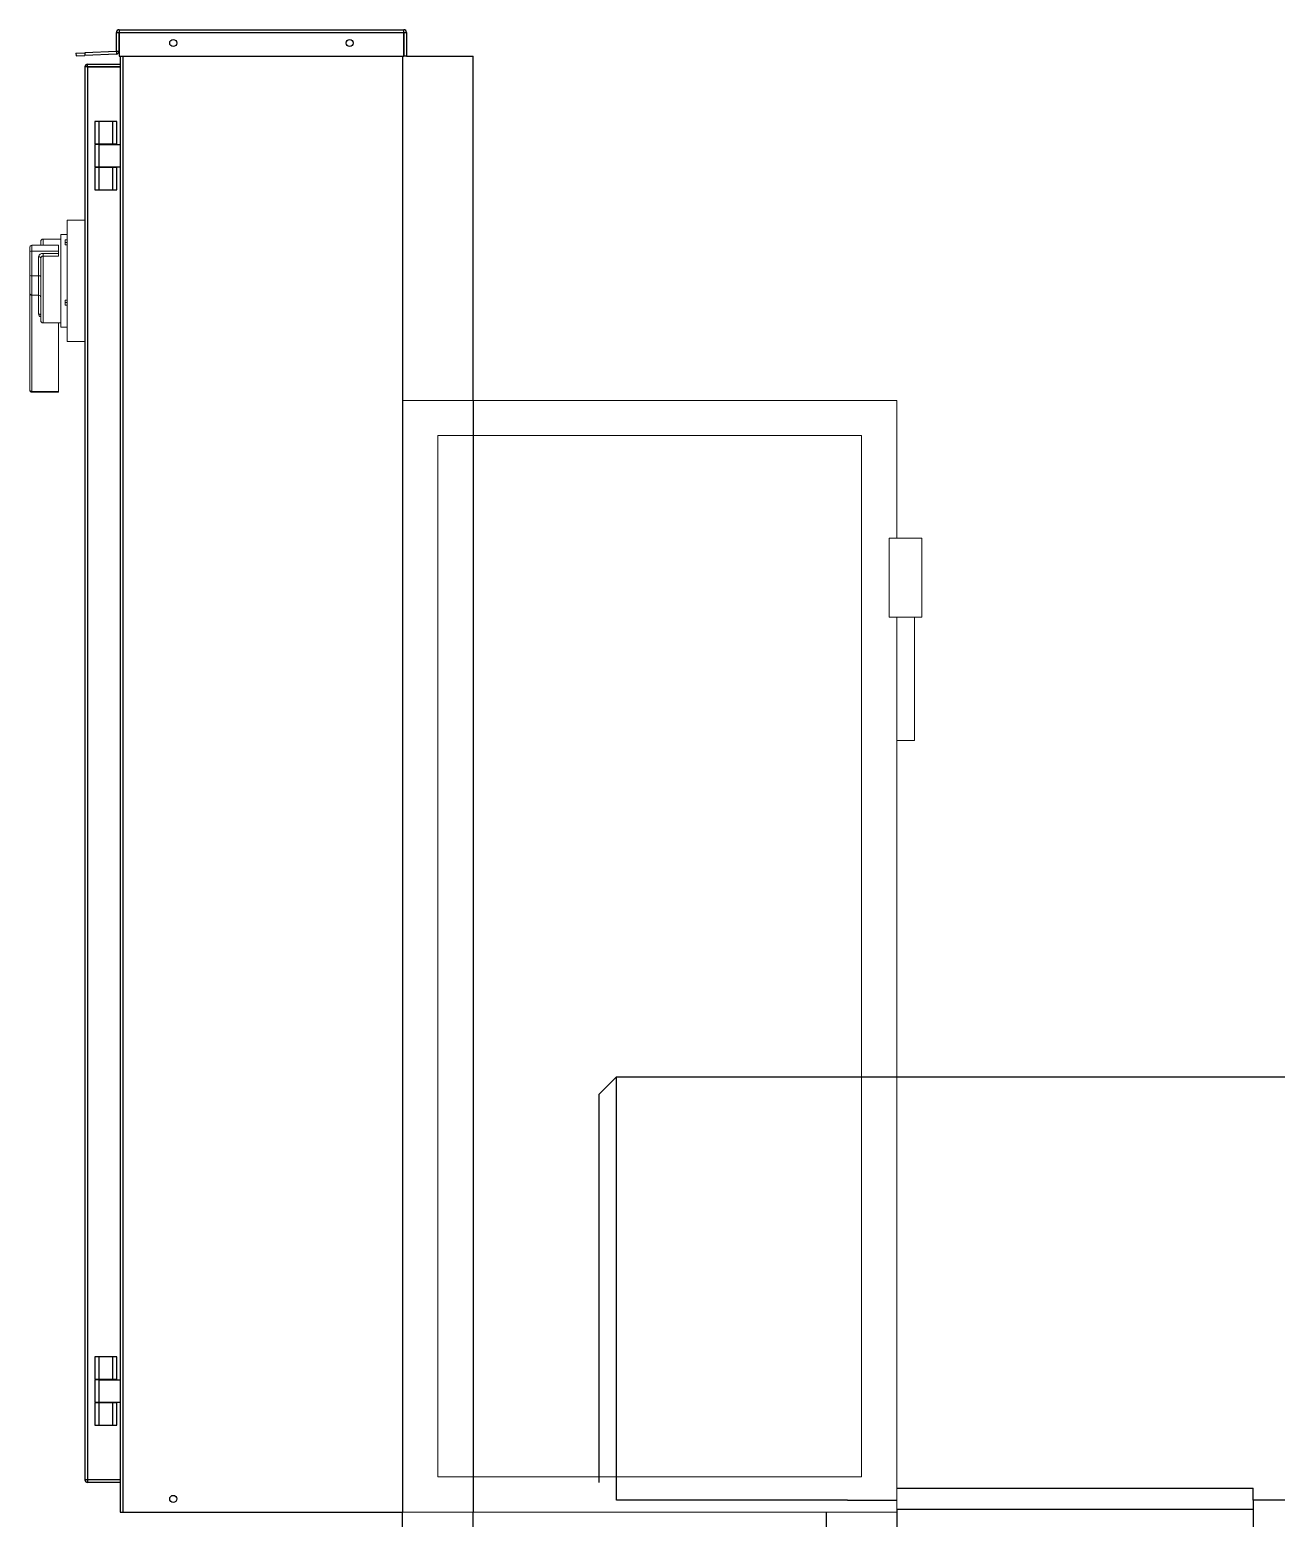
# Model space of a CAD drawing. Header units: inches. Extents: x 1687 to 2128, y 1222 to 1501.
# Drawn here: x 1929 to 1964.32, y 1317.69 to 1359.86 of the extents above; entities that cross this region are included whole.
import ezdxf

# ---------------------------------------------------------------- set-up
doc = ezdxf.new("R2010")
doc.units = ezdxf.units.IN
doc.header["$MEASUREMENT"] = 0
for name, color, linetype in [('External Disconnect 1 H1', 7, 'Continuous'), ('Internal Disconnect 1 H1', 7, 'Continuous'), ('No External Disconnect H1', 7, 'Continuous'), ('WDPUMP', 7, 'Continuous'), ('WEPC', 7, 'Continuous'), ('WPCEDNOEDP2', 7, 'Continuous')]:
    doc.layers.add(name, color=color, linetype=linetype)

msp = doc.modelspace()

# ---------------------------------------------------------------- linework, layer by layer
at = {"layer": 'External Disconnect 1 H1', "color": 0, "linetype": 'Continuous', "lineweight": 15}
for p, q in [((1931.5656, 1343.1475), (1931.5656, 1349.3642)), ((1931.5656, 1343.1475), (1931.5656, 1349.3642)), ((1939.5656, 1317.8642), (1939.5656, 1349.3642)), ((1939.5656, 1349.3642), (1953.5656, 1349.3642)), ((1939.5656, 1317.8642), (1939.5656, 1349.3642)), ((1939.5656, 1317.8642), (1939.5656, 1349.3642)), ((1939.5656, 1349.3642), (1953.5656, 1349.3642)), ((1939.5656, 1317.8642), (1939.5656, 1349.3642)), ((1953.5656, 1345.4597), (1953.5656, 1349.3642)), ((1953.5656, 1345.4597), (1953.5656, 1349.3642)), ((1940.5656, 1348.3642), (1952.5656, 1348.3642)), ((1940.5656, 1318.8642), (1940.5656, 1348.3642)), ((1940.5656, 1348.3642), (1952.5656, 1348.3642)), ((1940.5656, 1318.8642), (1940.5656, 1348.3642)), ((1952.5656, 1348.3642), (1952.5656, 1318.8642)), ((1952.5656, 1348.3642), (1952.5656, 1318.8642)), ((1953.5656, 1345.4597), (1953.3528, 1345.4597)), ((1953.3528, 1345.4597), (1953.3528, 1343.2227)), ((1953.5656, 1345.4597), (1953.3528, 1345.4597)), ((1953.3528, 1345.4597), (1953.3528, 1343.2227)), ((1954.0656, 1345.4597), (1953.5656, 1345.4597)), ((1954.0656, 1345.4597), (1953.5656, 1345.4597)), ((1954.0656, 1345.4597), (1954.2784, 1345.4597)), ((1954.0656, 1345.4597), (1954.2784, 1345.4597)), ((1954.2784, 1345.4597), (1954.2784, 1343.2227)), ((1954.2784, 1345.4597), (1954.2784, 1343.2227)), ((1931.5656, 1343.1475), (1931.5656, 1341.2313)), ((1931.5656, 1343.1475), (1931.5656, 1341.2313)), ((1931.6413, 1343.1108), (1931.6413, 1341.1946)), ((1931.6413, 1343.1108), (1931.6413, 1341.1946)), ((1953.3528, 1343.2227), (1954.2784, 1343.2227)), ((1953.3528, 1343.2227), (1954.2784, 1343.2227)), ((1953.5656, 1317.8642), (1953.5656, 1343.2227)), ((1953.5656, 1340.2227), (1953.5656, 1343.2227)), ((1953.5656, 1343.2227), (1954.0656, 1343.2227)), ((1953.5656, 1317.8642), (1953.5656, 1343.2227)), ((1953.5656, 1340.2227), (1953.5656, 1343.2227)), ((1953.5656, 1343.2227), (1954.0656, 1343.2227)), ((1954.0656, 1343.2227), (1954.0656, 1339.7227)), ((1954.0656, 1343.2227), (1954.0656, 1339.7227)), ((1931.5656, 1317.8642), (1931.5656, 1341.2313)), ((1931.5656, 1317.8642), (1931.5656, 1341.2313)), ((1953.5656, 1339.7227), (1953.5656, 1340.2227)), ((1953.5656, 1339.7227), (1953.5656, 1340.2227)), ((1954.0656, 1339.7227), (1953.5656, 1339.7227)), ((1954.0656, 1339.7227), (1953.5656, 1339.7227)), ((1952.5656, 1318.8642), (1940.5656, 1318.8642)), ((1952.5656, 1318.8642), (1940.5656, 1318.8642)), ((1931.5656, 1317.8642), (1939.5656, 1317.8642)), ((1931.5656, 1317.8642), (1939.5656, 1317.8642)), ((1939.5656, 1317.8642), (1953.5656, 1317.8642)), ((1939.5656, 1317.8642), (1953.5656, 1317.8642))]:
    msp.add_line(p, q, dxfattribs=at)
at = {"layer": 'External Disconnect 1 H1', "color": 0, "linetype": 'Continuous'}
for p, q in [((1939.4899, 1317.8642), (1939.5656, 1317.8642)), ((1939.4899, 1317.8642), (1939.5656, 1317.8642)), ((1951.5656, 1317.8642), (1951.5656, 1293.8642)), ((1951.5656, 1317.8642), (1951.5656, 1293.8642)), ((1953.5656, 1317.8642), (1953.5656, 1293.8642)), ((1953.5656, 1317.8642), (1953.5656, 1293.8642))]:
    msp.add_line(p, q, dxfattribs=at)
at = {"layer": 'Internal Disconnect 1 H1', "color": 0, "linetype": 'Continuous', "lineweight": 15}
for p, q in [((1930.0644, 1354.4658), (1930.5644, 1354.4658)), ((1930.0644, 1354.4658), (1930.0644, 1351.0283)), ((1929.3144, 1353.8721), (1929.3144, 1353.7636)), ((1929.3769, 1353.9346), (1929.8769, 1353.9346)), ((1929.3769, 1353.7636), (1929.3769, 1353.9346)), ((1929.8769, 1354.0596), (1930.0644, 1354.0596)), ((1929.8769, 1354.0596), (1929.8769, 1351.4346)), ((1930.0019, 1353.9093), (1930.0644, 1353.9093)), ((1930.0019, 1353.8413), (1930.0019, 1353.9093)), ((1930.0019, 1353.8413), (1930.0644, 1353.8413)), ((1930.0019, 1353.7732), (1930.0019, 1353.8413)), ((1929.0019, 1353.6772), (1929.0019, 1353.5848)), ((1929.0019, 1353.5848), (1929.0019, 1352.9017)), ((1929.0644, 1353.7636), (1929.8144, 1353.7636)), ((1929.0644, 1353.5868), (1929.0644, 1353.7636)), ((1929.0644, 1353.5868), (1929.8144, 1353.5868)), ((1929.0644, 1352.8895), (1929.0644, 1353.5868)), ((1929.2519, 1353.4331), (1929.2519, 1352.8895)), ((1929.2641, 1353.4323), (1929.2519, 1353.4331)), ((1929.2759, 1353.4299), (1929.2641, 1353.4323)), ((1929.2867, 1353.426), (1929.2759, 1353.4299)), ((1929.2961, 1353.4208), (1929.2867, 1353.426)), ((1929.3039, 1353.4144), (1929.2961, 1353.4208)), ((1929.3097, 1353.4071), (1929.3039, 1353.4144)), ((1929.3132, 1353.3992), (1929.3097, 1353.4071)), ((1929.3144, 1353.391), (1929.3132, 1353.3992)), ((1929.3144, 1353.391), (1929.3144, 1351.6221)), ((1929.8144, 1353.5276), (1929.3769, 1353.5276)), ((1929.3769, 1353.4485), (1929.3769, 1353.5276)), ((1929.3769, 1353.4485), (1929.8144, 1353.4485)), ((1929.3769, 1351.5596), (1929.3769, 1353.4485)), ((1929.8144, 1353.7636), (1929.8144, 1353.5868)), ((1929.8144, 1353.5868), (1929.8144, 1353.5276)), ((1929.8144, 1353.4485), (1929.8144, 1353.5276)), ((1930.0019, 1353.7732), (1930.0644, 1353.7732)), ((1929.0019, 1353.0908), (1929.0019, 1353.0541)), ((1929.0019, 1352.9017), (1929.0019, 1352.4033)), ((1929.0644, 1352.8895), (1929.2519, 1352.8895)), ((1929.0644, 1352.3408), (1929.0644, 1352.8895)), ((1929.2519, 1352.8895), (1929.2519, 1352.3408)), ((1929.0019, 1352.4272), (1929.0019, 1349.6556)), ((1929.2519, 1352.3408), (1929.0644, 1352.3408)), ((1929.0644, 1349.6135), (1929.0644, 1352.3408)), ((1929.2519, 1352.3408), (1929.2519, 1351.8115)), ((1930.0019, 1352.2017), (1930.0644, 1352.2017)), ((1930.0019, 1352.1325), (1930.0019, 1352.2017)), ((1930.0019, 1352.1325), (1930.0644, 1352.1325)), ((1930.0019, 1352.0646), (1930.0019, 1352.1325)), ((1929.2519, 1351.8115), (1929.2641, 1351.8107)), ((1929.2641, 1351.8107), (1929.2759, 1351.8083)), ((1929.2759, 1351.8083), (1929.2867, 1351.8044)), ((1929.2867, 1351.8044), (1929.2961, 1351.7992)), ((1929.2961, 1351.7992), (1929.3039, 1351.7928)), ((1929.3039, 1351.7928), (1929.3097, 1351.7855)), ((1929.3097, 1351.7855), (1929.3132, 1351.7776)), ((1929.3132, 1351.7776), (1929.3144, 1351.7694)), ((1930.0019, 1352.0646), (1930.0644, 1352.0646)), ((1929.8769, 1351.5596), (1929.3769, 1351.5596)), ((1929.8144, 1351.5596), (1929.8144, 1349.6135)), ((1930.0644, 1351.4346), (1929.8769, 1351.4346)), ((1930.5644, 1351.0283), (1930.0644, 1351.0283)), ((1929.0019, 1349.6556), (1929.0031, 1349.6474)), ((1929.0031, 1349.6474), (1929.0067, 1349.6395)), ((1929.0067, 1349.6395), (1929.0125, 1349.6322)), ((1929.0125, 1349.6322), (1929.0202, 1349.6258)), ((1929.0202, 1349.6258), (1929.0297, 1349.6206)), ((1929.0297, 1349.6206), (1929.0405, 1349.6167)), ((1929.0405, 1349.6167), (1929.0522, 1349.6143)), ((1929.0522, 1349.6143), (1929.0644, 1349.6135)), ((1929.8144, 1349.6135), (1929.0644, 1349.6135)), ((1929.0644, 1349.5931), (1929.0644, 1349.6135)), ((1929.7961, 1349.5931), (1929.0644, 1349.5931)), ((1929.8144, 1349.6114), (1929.8144, 1349.6135))]:
    msp.add_line(p, q, dxfattribs=at)
at = {"layer": 'Internal Disconnect 1 H1', "color": 0, "linetype": 'Continuous', "lineweight": 15, "ltscale": 5}
msp.add_line((1930.5644, 1354.4658), (1930.5644, 1351.0283), dxfattribs=at)
at = {"layer": 'Internal Disconnect 1 H1', "color": 0, "linetype": 'Continuous', "lineweight": 15}
for centre, radius, start, end in [((1929.3769, 1353.8721), 0.0625, 90, 180), ((1929.0787, 1353.6875), 0.0774, 100.59591, 187.64363), ((1929.0488, 1353.0934), 0.4936, 88.188, 95.45062), ((1929.3658, 1353.4124), 0.1157, 84.46653, 169.67536), ((1929.3734, 1353.3896), 0.059, 86.56777, 178.67973), ((1929.0487, 1352.975), 0.0869, 237.46461, 280.42911), ((1929.2695, 1352.8256), 0.0663, 47.26922, 105.33141), ((1929.0644, 1352.4033), 0.0625, 180, 270), ((1929.2519, 1352.2783), 0.0625, 0, 90), ((1929.3477, 1351.8201), 0.0961, 185.1377, 249.78123), ((1929.3769, 1351.6221), 0.0625, 180, 270), ((1929.0644, 1349.6556), 0.0625, 180, 270), ((1929.7979, 1349.6096), 0.0166, 263.78448, 6.21552)]:
    msp.add_arc(centre, radius, start, end, dxfattribs=at)
at = {"layer": 'No External Disconnect H1', "color": 0, "linetype": 'Continuous'}
msp.add_line((1941.5656, 1349.3642), (1941.5656, 1317.8642), dxfattribs=at)
msp.add_line((1941.5656, 1349.3642), (1941.5656, 1317.8642), dxfattribs=at)
at = {"layer": 'WDPUMP', "color": 0, "linetype": 'Continuous'}
for p, q in [((1953.5656, 1330.1979), (1967.6354, 1330.1979)), ((1953.5656, 1318.5411), (1963.6664, 1318.5411)), ((1963.6664, 1318.1979), (1963.6664, 1318.5411)), ((1953.5656, 1317.9479), (1963.6664, 1317.9479)), ((1953.5656, 1317.9479), (1953.5656, 1293.8642)), ((1967.6354, 1318.1979), (1963.6664, 1318.1979)), ((1963.6664, 1318.1979), (1963.6664, 1317.9479)), ((1963.6664, 1317.9479), (1963.6664, 1293.8642))]:
    msp.add_line(p, q, dxfattribs=at)
at = {"layer": 'WEPC', "color": 0, "linetype": 'Continuous'}
for p, q in [((1931.4562, 1359.7885), (1931.5309, 1359.7885)), ((1931.4562, 1359.2514), (1931.4562, 1359.7885)), ((1931.4562, 1359.7885), (1931.5309, 1359.7885)), ((1931.4562, 1359.2514), (1931.4562, 1359.7885)), ((1931.5309, 1359.2514), (1931.5309, 1359.7885)), ((1931.5309, 1359.2514), (1931.5309, 1359.7885)), ((1931.5319, 1359.8642), (1931.5319, 1359.7885)), ((1931.5319, 1359.8642), (1939.5993, 1359.8642)), ((1931.5319, 1359.8642), (1931.5319, 1359.7885)), ((1931.5319, 1359.8642), (1939.5993, 1359.8642)), ((1931.5319, 1359.7885), (1939.5993, 1359.7885)), ((1931.5319, 1359.7885), (1931.5319, 1359.1142)), ((1931.5319, 1359.7885), (1939.5993, 1359.7885)), ((1931.5319, 1359.7885), (1931.5319, 1359.1142)), ((1939.5993, 1359.7885), (1939.5993, 1359.8642)), ((1939.5993, 1359.7885), (1939.5993, 1359.8642)), ((1939.5993, 1359.1142), (1939.5993, 1359.7885)), ((1939.5993, 1359.1142), (1939.5993, 1359.7885)), ((1939.6003, 1359.7885), (1939.675, 1359.7885)), ((1939.6003, 1359.7885), (1939.6003, 1359.1142)), ((1939.6003, 1359.7885), (1939.675, 1359.7885)), ((1939.6003, 1359.7885), (1939.6003, 1359.1142)), ((1939.675, 1359.7885), (1939.675, 1359.1142)), ((1939.675, 1359.7885), (1939.675, 1359.1142)), ((1930.3101, 1359.2004), (1930.5598, 1359.2113)), ((1930.3101, 1359.2004), (1930.5598, 1359.2113)), ((1930.3101, 1359.2004), (1930.3133, 1359.1258)), ((1930.3101, 1359.2004), (1930.3133, 1359.1258)), ((1930.3133, 1359.1258), (1930.5631, 1359.1367)), ((1930.3133, 1359.1258), (1930.5631, 1359.1367)), ((1931.4553, 1359.2504), (1930.5598, 1359.2113)), ((1931.4553, 1359.2504), (1930.5598, 1359.2113)), ((1930.5598, 1359.2113), (1930.5631, 1359.1367)), ((1930.5598, 1359.2113), (1930.5631, 1359.1367)), ((1931.4585, 1359.1758), (1930.5631, 1359.1367)), ((1931.4585, 1359.1758), (1930.5631, 1359.1367)), ((1930.6413, 1358.8146), (1930.6413, 1358.8893)), ((1930.6413, 1358.8893), (1931.5656, 1358.8893)), ((1930.6413, 1358.8146), (1930.6413, 1358.8893)), ((1930.6413, 1358.8893), (1931.5656, 1358.8893)), ((1931.4553, 1359.2504), (1931.4585, 1359.1758)), ((1931.4553, 1359.2504), (1931.4585, 1359.1758)), ((1931.5309, 1359.2514), (1931.4562, 1359.2514)), ((1931.5309, 1359.2514), (1931.4562, 1359.2514)), ((1931.5319, 1359.1142), (1939.5993, 1359.1142)), ((1931.5319, 1359.1142), (1939.5993, 1359.1142)), ((1931.5656, 1359.1142), (1931.5656, 1343.1475)), ((1931.5656, 1359.1142), (1931.5656, 1343.1475)), ((1931.6413, 1359.1142), (1931.6413, 1343.1108)), ((1931.6413, 1359.1142), (1931.6413, 1343.1108)), ((1939.5656, 1359.1142), (1939.5656, 1317.8642)), ((1939.5656, 1359.1142), (1939.5656, 1317.8642)), ((1939.675, 1359.1142), (1939.6003, 1359.1142)), ((1939.675, 1359.1142), (1939.6003, 1359.1142)), ((1939.675, 1359.1142), (1941.5656, 1359.1142)), ((1939.675, 1359.1142), (1941.5656, 1359.1142)), ((1941.5656, 1349.3642), (1941.5656, 1359.1142)), ((1941.5656, 1349.3642), (1941.5656, 1359.1142)), ((1930.6413, 1358.8136), (1930.5656, 1358.8136)), ((1930.5656, 1358.8136), (1930.5656, 1318.7775)), ((1930.6413, 1358.8136), (1930.5656, 1358.8136)), ((1930.5656, 1358.8136), (1930.5656, 1318.7775)), ((1930.6413, 1358.8146), (1931.5656, 1358.8146)), ((1930.6413, 1358.8146), (1931.5656, 1358.8146)), ((1930.6413, 1358.8136), (1930.6413, 1318.7775)), ((1931.5656, 1358.8136), (1930.6413, 1358.8136)), ((1930.6413, 1358.8136), (1930.6413, 1318.7775)), ((1931.5656, 1358.8136), (1930.6413, 1358.8136)), ((1930.8406, 1357.2618), (1930.8406, 1356.6318)), ((1930.9656, 1357.2618), (1930.8406, 1357.2618)), ((1930.8406, 1357.2618), (1930.8406, 1356.6318)), ((1930.9656, 1357.2618), (1930.8406, 1357.2618)), ((1930.9656, 1356.6318), (1930.9656, 1357.2618)), ((1931.3456, 1357.2618), (1930.9656, 1357.2618)), ((1930.9656, 1356.6318), (1930.9656, 1357.2618)), ((1931.3456, 1357.2618), (1930.9656, 1357.2618)), ((1931.3456, 1357.2618), (1931.3456, 1356.6318)), ((1931.4706, 1357.2618), (1931.3456, 1357.2618)), ((1931.3456, 1357.2618), (1931.3456, 1356.6318)), ((1931.4706, 1357.2618), (1931.3456, 1357.2618)), ((1931.4706, 1356.6318), (1931.4706, 1357.2618)), ((1931.4706, 1356.6318), (1931.4706, 1357.2618)), ((1930.8406, 1356.6318), (1930.9656, 1356.6318)), ((1930.8406, 1356.6318), (1930.9656, 1356.6318)), ((1930.8406, 1356.6106), (1930.8406, 1355.9806)), ((1930.9656, 1356.6106), (1930.8406, 1356.6106)), ((1930.8406, 1356.6106), (1930.8406, 1355.9806)), ((1930.9656, 1356.6106), (1930.8406, 1356.6106)), ((1930.9656, 1356.6318), (1931.3456, 1356.6318)), ((1930.9656, 1356.6318), (1931.3456, 1356.6318)), ((1930.9656, 1356.6106), (1931.5656, 1356.6106)), ((1930.9656, 1355.9806), (1930.9656, 1356.6106)), ((1930.9656, 1356.6106), (1931.5656, 1356.6106)), ((1930.9656, 1355.9806), (1930.9656, 1356.6106)), ((1930.9981, 1356.6106), (1930.9981, 1356.6318)), ((1930.9981, 1356.6106), (1930.9981, 1356.6318)), ((1931.3131, 1356.6318), (1931.3131, 1356.6106)), ((1931.3131, 1356.6318), (1931.3131, 1356.6106)), ((1931.3456, 1356.6318), (1931.4706, 1356.6318)), ((1931.3456, 1356.6318), (1931.4706, 1356.6318)), ((1930.8406, 1355.9806), (1930.9656, 1355.9806)), ((1930.8406, 1355.9806), (1930.9656, 1355.9806)), ((1930.8406, 1355.9593), (1930.8406, 1355.3293)), ((1930.9656, 1355.9593), (1930.8406, 1355.9593)), ((1930.8406, 1355.9593), (1930.8406, 1355.3293)), ((1930.9656, 1355.9593), (1930.8406, 1355.9593)), ((1930.9656, 1355.9806), (1931.5656, 1355.9806)), ((1930.9656, 1355.9806), (1931.5656, 1355.9806)), ((1931.3456, 1355.9593), (1930.9656, 1355.9593)), ((1930.9656, 1355.3293), (1930.9656, 1355.9593)), ((1931.3456, 1355.9593), (1930.9656, 1355.9593)), ((1930.9656, 1355.3293), (1930.9656, 1355.9593)), ((1930.9981, 1355.9593), (1930.9981, 1355.9806)), ((1930.9981, 1355.9593), (1930.9981, 1355.9806)), ((1931.3131, 1355.9806), (1931.3131, 1355.9593)), ((1931.3131, 1355.9806), (1931.3131, 1355.9593)), ((1931.3456, 1355.9593), (1931.3456, 1355.3293)), ((1931.4706, 1355.9593), (1931.3456, 1355.9593)), ((1931.3456, 1355.9593), (1931.3456, 1355.3293)), ((1931.4706, 1355.9593), (1931.3456, 1355.9593)), ((1931.4706, 1355.3293), (1931.4706, 1355.9593)), ((1931.4706, 1355.3293), (1931.4706, 1355.9593)), ((1930.8406, 1355.3293), (1930.9656, 1355.3293)), ((1930.8406, 1355.3293), (1930.9656, 1355.3293)), ((1930.9656, 1355.3293), (1931.3456, 1355.3293)), ((1930.9656, 1355.3293), (1931.3456, 1355.3293)), ((1931.3456, 1355.3293), (1931.4706, 1355.3293)), ((1931.3456, 1355.3293), (1931.4706, 1355.3293)), ((1931.5656, 1343.1475), (1931.5656, 1341.2313)), ((1931.5656, 1343.1475), (1931.5656, 1341.2313)), ((1931.6413, 1343.1108), (1931.6413, 1341.1946)), ((1931.6413, 1343.1108), (1931.6413, 1341.1946)), ((1931.5656, 1341.2313), (1931.5656, 1317.8642)), ((1931.5656, 1341.2313), (1931.5656, 1317.8642)), ((1931.6413, 1341.1946), (1931.6413, 1317.8642)), ((1931.6413, 1341.1946), (1931.6413, 1317.8642)), ((1930.8406, 1322.2618), (1930.8406, 1321.6318)), ((1930.9656, 1322.2618), (1930.8406, 1322.2618)), ((1930.8406, 1322.2618), (1930.8406, 1321.6318)), ((1930.9656, 1322.2618), (1930.8406, 1322.2618)), ((1930.9656, 1321.6318), (1930.9656, 1322.2618)), ((1931.3456, 1322.2618), (1930.9656, 1322.2618)), ((1930.9656, 1321.6318), (1930.9656, 1322.2618)), ((1931.3456, 1322.2618), (1930.9656, 1322.2618)), ((1931.3456, 1322.2618), (1931.3456, 1321.6318)), ((1931.4706, 1322.2618), (1931.3456, 1322.2618)), ((1931.3456, 1322.2618), (1931.3456, 1321.6318)), ((1931.4706, 1322.2618), (1931.3456, 1322.2618)), ((1931.4706, 1321.6318), (1931.4706, 1322.2618)), ((1931.4706, 1321.6318), (1931.4706, 1322.2618)), ((1930.8406, 1321.6318), (1930.9656, 1321.6318)), ((1930.8406, 1321.6318), (1930.9656, 1321.6318)), ((1930.8406, 1321.6106), (1930.8406, 1320.9806)), ((1930.9656, 1321.6106), (1930.8406, 1321.6106)), ((1930.8406, 1321.6106), (1930.8406, 1320.9806)), ((1930.9656, 1321.6106), (1930.8406, 1321.6106)), ((1930.9656, 1321.6318), (1931.3456, 1321.6318)), ((1930.9656, 1321.6318), (1931.3456, 1321.6318)), ((1930.9656, 1321.6106), (1931.5656, 1321.6106)), ((1930.9656, 1320.9806), (1930.9656, 1321.6106)), ((1930.9656, 1321.6106), (1931.5656, 1321.6106)), ((1930.9656, 1320.9806), (1930.9656, 1321.6106)), ((1930.9981, 1321.6106), (1930.9981, 1321.6318)), ((1930.9981, 1321.6106), (1930.9981, 1321.6318)), ((1931.3131, 1321.6318), (1931.3131, 1321.6106)), ((1931.3131, 1321.6318), (1931.3131, 1321.6106)), ((1931.3456, 1321.6318), (1931.4706, 1321.6318)), ((1931.3456, 1321.6318), (1931.4706, 1321.6318)), ((1930.8406, 1320.9806), (1930.9656, 1320.9806)), ((1930.8406, 1320.9806), (1930.9656, 1320.9806)), ((1930.8406, 1320.9593), (1930.8406, 1320.3293)), ((1930.9656, 1320.9593), (1930.8406, 1320.9593)), ((1930.8406, 1320.9593), (1930.8406, 1320.3293)), ((1930.9656, 1320.9593), (1930.8406, 1320.9593)), ((1930.9656, 1320.9806), (1931.5656, 1320.9806)), ((1930.9656, 1320.9806), (1931.5656, 1320.9806)), ((1931.3456, 1320.9593), (1930.9656, 1320.9593)), ((1930.9656, 1320.3293), (1930.9656, 1320.9593)), ((1931.3456, 1320.9593), (1930.9656, 1320.9593)), ((1930.9656, 1320.3293), (1930.9656, 1320.9593)), ((1930.9981, 1320.9593), (1930.9981, 1320.9806)), ((1930.9981, 1320.9593), (1930.9981, 1320.9806)), ((1931.3131, 1320.9806), (1931.3131, 1320.9593)), ((1931.3131, 1320.9806), (1931.3131, 1320.9593)), ((1931.3456, 1320.9593), (1931.3456, 1320.3293)), ((1931.4706, 1320.9593), (1931.3456, 1320.9593)), ((1931.3456, 1320.9593), (1931.3456, 1320.3293)), ((1931.4706, 1320.9593), (1931.3456, 1320.9593)), ((1931.4706, 1320.3293), (1931.4706, 1320.9593)), ((1931.4706, 1320.3293), (1931.4706, 1320.9593)), ((1930.8406, 1320.3293), (1930.9656, 1320.3293)), ((1930.8406, 1320.3293), (1930.9656, 1320.3293)), ((1930.9656, 1320.3293), (1931.3456, 1320.3293)), ((1930.9656, 1320.3293), (1931.3456, 1320.3293)), ((1931.3456, 1320.3293), (1931.4706, 1320.3293)), ((1931.3456, 1320.3293), (1931.4706, 1320.3293)), ((1930.6413, 1318.7775), (1930.5656, 1318.7775)), ((1930.6413, 1318.7775), (1930.5656, 1318.7775)), ((1931.5656, 1318.7775), (1930.6413, 1318.7775)), ((1931.5656, 1318.7775), (1930.6413, 1318.7775)), ((1930.6413, 1318.7765), (1930.6413, 1318.7018)), ((1931.5656, 1318.7765), (1930.6413, 1318.7765)), ((1930.6413, 1318.7765), (1930.6413, 1318.7018)), ((1931.5656, 1318.7765), (1930.6413, 1318.7765)), ((1931.5656, 1318.7018), (1930.6413, 1318.7018)), ((1931.5656, 1318.7018), (1930.6413, 1318.7018)), ((1931.5656, 1317.8642), (1931.6413, 1317.8642)), ((1931.5656, 1317.8642), (1931.6413, 1317.8642)), ((1931.6413, 1317.8642), (1939.4899, 1317.8642)), ((1931.6413, 1317.8642), (1939.4899, 1317.8642)), ((1939.5656, 1293.8642), (1939.5656, 1317.8642)), ((1939.5656, 1293.8642), (1939.5656, 1317.8642)), ((1941.5656, 1293.8642), (1941.5656, 1317.8642)), ((1941.5656, 1293.8642), (1941.5656, 1317.8642))]:
    msp.add_line(p, q, dxfattribs=at)
for centre in [(1933.0656, 1359.4892), (1933.0656, 1359.4892), (1938.0656, 1359.4892), (1938.0656, 1359.4892), (1933.0656, 1318.2392), (1933.0656, 1318.2392)]:
    msp.add_circle(centre, 0.0995, dxfattribs=at)
for centre, radius, start, end in [((1931.5319, 1359.7885), 0.0757, 90, 180), ((1931.5319, 1359.7885), 0.0757, 90, 180), ((1931.5319, 1359.7885), 0.001, 90, 180), ((1931.5319, 1359.7885), 0.001, 90, 180), ((1939.5993, 1359.7885), 0.0757, 0, 90), ((1939.5993, 1359.7885), 0.0757, 0, 90), ((1939.5993, 1359.7885), 0.001, 0, 90), ((1939.5993, 1359.7885), 0.001, 0, 90), ((1930.6413, 1358.8136), 0.0757, 90, 180), ((1930.6413, 1358.8136), 0.0757, 90, 180), ((1931.4552, 1359.2514), 0.001, 272.5, 0), ((1931.4552, 1359.2514), 0.001, 272.5, 0), ((1931.4552, 1359.2514), 0.0757, 272.5, 0), ((1931.4552, 1359.2514), 0.0757, 272.5, 0), ((1930.6413, 1358.8136), 0.001, 90, 180), ((1930.6413, 1358.8136), 0.001, 90, 180), ((1930.6413, 1318.7775), 0.0757, 180, 270), ((1930.6413, 1318.7775), 0.0757, 180, 270), ((1930.6413, 1318.7775), 0.001, 180, 270), ((1930.6413, 1318.7775), 0.001, 180, 270)]:
    msp.add_arc(centre, radius, start, end, dxfattribs=at)
at = {"layer": 'WPCEDNOEDP2', "color": 0, "linetype": 'Continuous'}
for p, q in [((1945.1254, 1329.6979), (1945.6254, 1330.1979)), ((1945.6254, 1330.1979), (1953.5656, 1330.1979)), ((1945.6254, 1318.1979), (1945.6254, 1330.1979)), ((1945.1254, 1329.6979), (1945.1254, 1318.6979)), ((1952.1664, 1318.1979), (1945.6254, 1318.1979)), ((1952.1664, 1318.1979), (1953.5656, 1318.1979))]:
    msp.add_line(p, q, dxfattribs=at)

doc.saveas('drawing.dxf')
